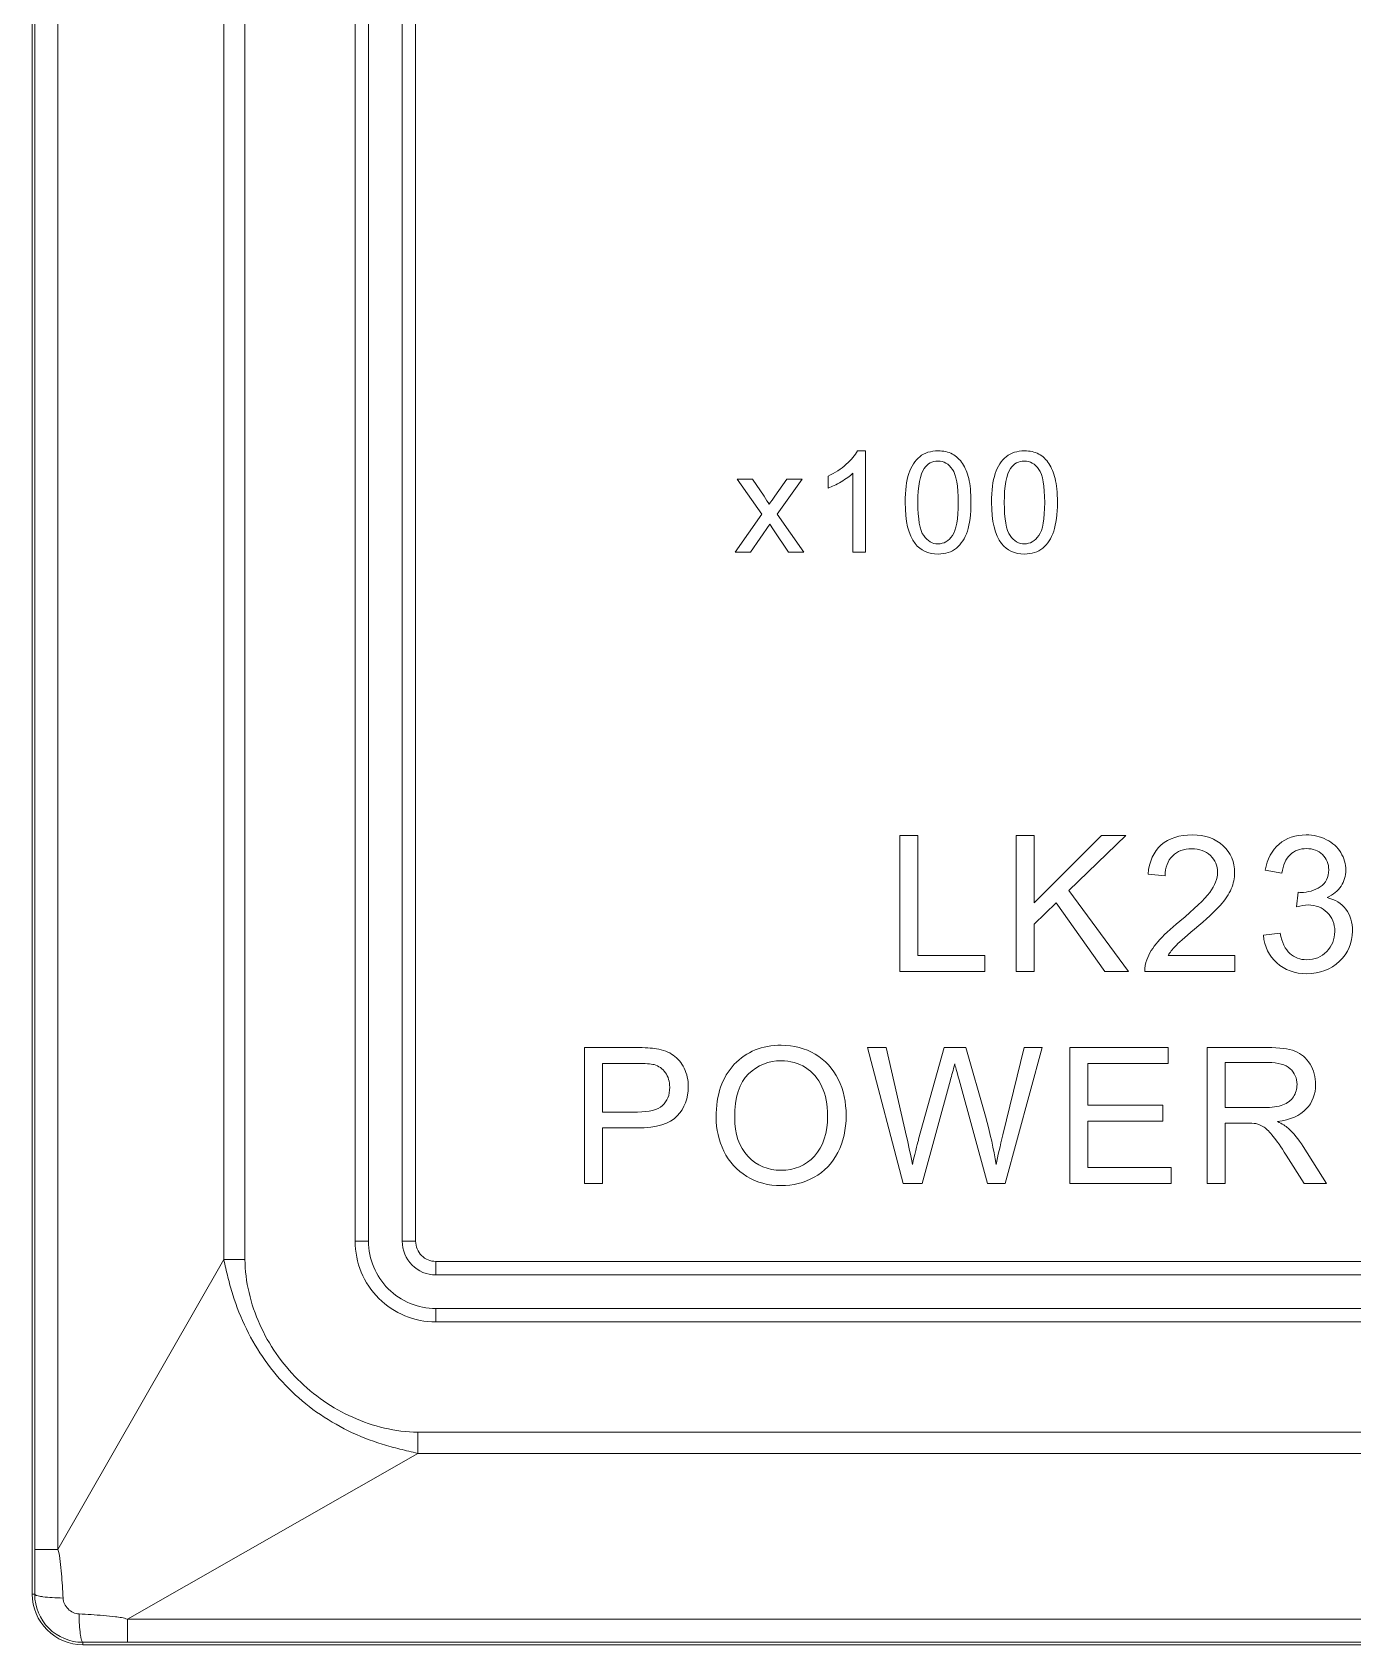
# Model space of a CAD drawing. Header units: millimetres. Extents: x 33157 to 59611, y -29750 to 1750.
# Drawn here: x 53799.31 to 53818.94, y 379.23 to 403.21 of the extents above; entities that cross this region are included whole.
import ezdxf

# ---------------------------------------------------------------- set-up
doc = ezdxf.new("R2010")
doc.units = ezdxf.units.MM
doc.layers.get('0').update_dxf_attribs({"lineweight": 18})

msp = doc.modelspace()

# ---------------------------------------------------------------- linework, layer by layer
at = {"lineweight": 9}
for p, q in [((53799.313, 478.482), (53799.313, 379.983)), ((53799.351, 477.818), (53799.351, 380.647)), ((53799.693, 477.818), (53799.693, 380.647)), ((53802.159, 473.502), (53802.159, 384.963)), ((53802.475, 473.502), (53802.475, 384.963)), ((53804.113, 473.232), (53804.113, 385.233)), ((53804.313, 473.232), (53804.313, 385.233)), ((53804.813, 473.232), (53804.813, 385.233)), ((53805.013, 473.232), (53805.013, 385.233)), ((53804.313, 385.233), (53804.313, 385.233)), ((53805.013, 385.233), (53805.013, 385.233)), ((53802.159, 384.963), (53802.159, 384.963)), ((53802.475, 384.963), (53802.475, 384.963)), ((53805.313, 384.933), (53805.313, 384.933)), ((53805.313, 384.933), (53805.313, 384.733)), ((53805.313, 384.233), (53805.313, 384.233)), ((53805.313, 384.233), (53805.313, 384.033)), ((53805.044, 382.395), (53805.044, 382.395)), ((53805.044, 382.395), (53805.044, 382.079)), ((53805.044, 382.079), (53805.044, 382.079)), ((53799.693, 380.647), (53799.693, 380.647)), ((53799.35, 379.983), (53799.35, 379.983)), ((53800.727, 379.612), (53800.727, 379.612)), ((53800.727, 379.612), (53800.727, 379.27)), ((53800.063, 379.269), (53800.063, 379.269)), ((53800.063, 379.269), (53800.063, 379.233))]:
    msp.add_line(p, q, dxfattribs=at)
for points, knots in [([(53811.699, 395.478), (53811.699, 395.478), (53811.514, 395.478), (53811.514, 395.478), (53811.514, 395.478), (53811.514, 396.654), (53811.514, 396.654), (53811.47, 396.612), (53811.411, 396.569), (53811.339, 396.527), (53811.267, 396.485), (53811.202, 396.453), (53811.145, 396.432), (53811.145, 396.432), (53811.145, 396.61), (53811.145, 396.61), (53811.248, 396.659), (53811.338, 396.717), (53811.416, 396.787), (53811.493, 396.856), (53811.548, 396.922), (53811.58, 396.987), (53811.58, 396.987), (53811.699, 396.987), (53811.699, 396.987), (53811.699, 396.987), (53811.699, 395.478), (53811.699, 395.478)], [0, 0, 0, 0, 137880.909936, 137880.909936, 137880.909936, 275761.819872, 275761.819872, 275761.819872, 413642.729808, 413642.729808, 413642.729808, 551523.639743, 551523.639743, 551523.639743, 689404.549679, 689404.549679, 689404.549679, 827285.459615, 827285.459615, 827285.459615, 965166.369551, 965166.369551, 965166.369551, 1103047.279487, 1103047.279487, 1103047.279487, 1240928.189423, 1240928.189423, 1240928.189423, 1240928.189423]), ([(53812.291, 396.22), (53812.291, 396.397), (53812.309, 396.541), (53812.345, 396.649), (53812.382, 396.758), (53812.436, 396.842), (53812.508, 396.9), (53812.58, 396.958), (53812.671, 396.987), (53812.78, 396.987), (53812.86, 396.987), (53812.931, 396.971), (53812.992, 396.939), (53813.053, 396.906), (53813.103, 396.859), (53813.143, 396.798), (53813.182, 396.737), (53813.213, 396.663), (53813.235, 396.575), (53813.258, 396.487), (53813.269, 396.369), (53813.269, 396.22), (53813.269, 396.044), (53813.251, 395.901), (53813.215, 395.792), (53813.179, 395.684), (53813.124, 395.6), (53813.052, 395.541), (53812.981, 395.482), (53812.89, 395.453), (53812.78, 395.453), (53812.635, 395.453), (53812.521, 395.504), (53812.439, 395.608), (53812.34, 395.734), (53812.291, 395.938), (53812.291, 396.22)], [0, 0, 0, 0, 135756.656645, 135756.656645, 135756.656645, 271513.313291, 271513.313291, 271513.313291, 407269.969936, 407269.969936, 407269.969936, 543026.626582, 543026.626582, 543026.626582, 678783.283227, 678783.283227, 678783.283227, 814539.939872, 814539.939872, 814539.939872, 950296.596518, 950296.596518, 950296.596518, 1086053.253163, 1086053.253163, 1086053.253163, 1221809.909809, 1221809.909809, 1221809.909809, 1357566.566454, 1357566.566454, 1357566.566454, 1493323.223099, 1493323.223099, 1493323.223099, 1629079.879745, 1629079.879745, 1629079.879745, 1629079.879745]), ([(53813.575, 396.22), (53813.575, 396.397), (53813.593, 396.541), (53813.63, 396.649), (53813.666, 396.758), (53813.721, 396.842), (53813.793, 396.9), (53813.864, 396.958), (53813.955, 396.987), (53814.064, 396.987), (53814.145, 396.987), (53814.216, 396.971), (53814.277, 396.939), (53814.338, 396.906), (53814.388, 396.859), (53814.427, 396.798), (53814.466, 396.737), (53814.497, 396.663), (53814.52, 396.575), (53814.542, 396.487), (53814.554, 396.369), (53814.554, 396.22), (53814.554, 396.044), (53814.535, 395.901), (53814.499, 395.792), (53814.463, 395.684), (53814.409, 395.6), (53814.337, 395.541), (53814.265, 395.482), (53814.174, 395.453), (53814.064, 395.453), (53813.92, 395.453), (53813.806, 395.504), (53813.723, 395.608), (53813.624, 395.734), (53813.575, 395.938), (53813.575, 396.22)], [0, 0, 0, 0, 135759.909034, 135759.909034, 135759.909034, 271519.818067, 271519.818067, 271519.818067, 407279.727101, 407279.727101, 407279.727101, 543039.636135, 543039.636135, 543039.636135, 678799.545168, 678799.545168, 678799.545168, 814559.454202, 814559.454202, 814559.454202, 950319.363236, 950319.363236, 950319.363236, 1086079.272269, 1086079.272269, 1086079.272269, 1221839.181303, 1221839.181303, 1221839.181303, 1357599.090337, 1357599.090337, 1357599.090337, 1493358.99937, 1493358.99937, 1493358.99937, 1629118.908404, 1629118.908404, 1629118.908404, 1629118.908404]), ([(53812.48, 396.219), (53812.48, 395.972), (53812.508, 395.807), (53812.566, 395.726), (53812.624, 395.645), (53812.695, 395.604), (53812.78, 395.604), (53812.864, 395.604), (53812.936, 395.645), (53812.994, 395.727), (53813.051, 395.808), (53813.08, 395.973), (53813.08, 396.219), (53813.08, 396.467), (53813.051, 396.631), (53812.994, 396.712), (53812.936, 396.794), (53812.864, 396.834), (53812.778, 396.834), (53812.693, 396.834), (53812.625, 396.798), (53812.574, 396.726), (53812.511, 396.635), (53812.48, 396.466), (53812.48, 396.219)], [0, 0, 0, 0, 138916.545393, 138916.545393, 138916.545393, 277833.090787, 277833.090787, 277833.090787, 416749.63618, 416749.63618, 416749.63618, 555666.181573, 555666.181573, 555666.181573, 694582.726967, 694582.726967, 694582.726967, 833499.27236, 833499.27236, 833499.27236, 972415.817753, 972415.817753, 972415.817753, 1111332.363147, 1111332.363147, 1111332.363147, 1111332.363147]), ([(53813.764, 396.219), (53813.764, 395.972), (53813.793, 395.807), (53813.85, 395.726), (53813.908, 395.645), (53813.98, 395.604), (53814.064, 395.604), (53814.149, 395.604), (53814.22, 395.645), (53814.278, 395.727), (53814.336, 395.808), (53814.365, 395.973), (53814.365, 396.219), (53814.365, 396.467), (53814.336, 396.631), (53814.278, 396.712), (53814.221, 396.794), (53814.149, 396.834), (53814.062, 396.834), (53813.978, 396.834), (53813.91, 396.798), (53813.859, 396.726), (53813.796, 396.635), (53813.764, 396.466), (53813.764, 396.219)], [0, 0, 0, 0, 138919.873456, 138919.873456, 138919.873456, 277839.746912, 277839.746912, 277839.746912, 416759.620368, 416759.620368, 416759.620368, 555679.493824, 555679.493824, 555679.493824, 694599.367279, 694599.367279, 694599.367279, 833519.240735, 833519.240735, 833519.240735, 972439.114191, 972439.114191, 972439.114191, 1111358.987647, 1111358.987647, 1111358.987647, 1111358.987647]), ([(53809.764, 395.478), (53809.764, 395.478), (53810.162, 396.043), (53810.162, 396.043), (53810.162, 396.043), (53809.793, 396.568), (53809.793, 396.568), (53809.793, 396.568), (53810.02, 396.568), (53810.02, 396.568), (53810.02, 396.568), (53810.193, 396.311), (53810.193, 396.311), (53810.224, 396.262), (53810.25, 396.223), (53810.267, 396.192), (53810.299, 396.236), (53810.326, 396.276), (53810.351, 396.311), (53810.351, 396.311), (53810.532, 396.568), (53810.532, 396.568), (53810.532, 396.568), (53810.758, 396.568), (53810.758, 396.568), (53810.758, 396.568), (53810.388, 396.043), (53810.388, 396.043), (53810.388, 396.043), (53810.782, 395.478), (53810.782, 395.478), (53810.782, 395.478), (53810.558, 395.478), (53810.558, 395.478), (53810.558, 395.478), (53810.332, 395.814), (53810.332, 395.814), (53810.332, 395.814), (53810.281, 395.895), (53810.281, 395.895), (53810.281, 395.895), (53809.99, 395.478), (53809.99, 395.478), (53809.99, 395.478), (53809.764, 395.478), (53809.764, 395.478)], [0, 0, 0, 0, 134498.784334, 134498.784334, 134498.784334, 268997.568667, 268997.568667, 268997.568667, 403496.353001, 403496.353001, 403496.353001, 537995.137334, 537995.137334, 537995.137334, 672493.921668, 672493.921668, 672493.921668, 806992.706002, 806992.706002, 806992.706002, 941491.490335, 941491.490335, 941491.490335, 1075990.274669, 1075990.274669, 1075990.274669, 1210489.059002, 1210489.059002, 1210489.059002, 1344987.843336, 1344987.843336, 1344987.843336, 1479486.627669, 1479486.627669, 1479486.627669, 1613985.412003, 1613985.412003, 1613985.412003, 1748484.196337, 1748484.196337, 1748484.196337, 1882982.98067, 1882982.98067, 1882982.98067, 2017481.765004, 2017481.765004, 2017481.765004, 2017481.765004]), ([(53812.212, 389.246), (53812.212, 389.246), (53812.212, 391.267), (53812.212, 391.267), (53812.212, 391.267), (53812.481, 391.267), (53812.481, 391.267), (53812.481, 391.267), (53812.481, 389.483), (53812.481, 389.483), (53812.481, 389.483), (53813.474, 389.483), (53813.474, 389.483), (53813.474, 389.483), (53813.474, 389.246), (53813.474, 389.246), (53813.474, 389.246), (53812.212, 389.246), (53812.212, 389.246)], [0, 0, 0, 0, 142080.851248, 142080.851248, 142080.851248, 284161.702496, 284161.702496, 284161.702496, 426242.553744, 426242.553744, 426242.553744, 568323.404992, 568323.404992, 568323.404992, 710404.25624, 710404.25624, 710404.25624, 852485.107487, 852485.107487, 852485.107487, 852485.107487]), ([(53813.939, 389.246), (53813.939, 389.246), (53813.939, 391.267), (53813.939, 391.267), (53813.939, 391.267), (53814.207, 391.267), (53814.207, 391.267), (53814.207, 391.267), (53814.207, 390.265), (53814.207, 390.265), (53814.207, 390.265), (53815.211, 391.267), (53815.211, 391.267), (53815.211, 391.267), (53815.573, 391.267), (53815.573, 391.267), (53815.573, 391.267), (53814.725, 390.448), (53814.725, 390.448), (53814.725, 390.448), (53815.61, 389.246), (53815.61, 389.246), (53815.61, 389.246), (53815.257, 389.246), (53815.257, 389.246), (53815.257, 389.246), (53814.538, 390.266), (53814.538, 390.266), (53814.538, 390.266), (53814.207, 389.946), (53814.207, 389.946), (53814.207, 389.946), (53814.207, 389.246), (53814.207, 389.246), (53814.207, 389.246), (53813.939, 389.246), (53813.939, 389.246)], [0, 0, 0, 0, 135764.453953, 135764.453953, 135764.453953, 271528.907906, 271528.907906, 271528.907906, 407293.361858, 407293.361858, 407293.361858, 543057.815811, 543057.815811, 543057.815811, 678822.269764, 678822.269764, 678822.269764, 814586.723717, 814586.723717, 814586.723717, 950351.17767, 950351.17767, 950351.17767, 1086115.631622, 1086115.631622, 1086115.631622, 1221880.085575, 1221880.085575, 1221880.085575, 1357644.539528, 1357644.539528, 1357644.539528, 1493408.993481, 1493408.993481, 1493408.993481, 1629173.447434, 1629173.447434, 1629173.447434, 1629173.447434]), ([(53817.192, 389.483), (53817.192, 389.483), (53817.192, 389.246), (53817.192, 389.246), (53817.192, 389.246), (53815.854, 389.246), (53815.854, 389.246), (53815.852, 389.306), (53815.862, 389.363), (53815.883, 389.419), (53815.917, 389.51), (53815.972, 389.6), (53816.048, 389.688), (53816.124, 389.776), (53816.232, 389.877), (53816.373, 389.992), (53816.591, 390.173), (53816.74, 390.315), (53816.818, 390.42), (53816.896, 390.526), (53816.935, 390.625), (53816.935, 390.72), (53816.935, 390.818), (53816.9, 390.901), (53816.829, 390.968), (53816.758, 391.036), (53816.666, 391.069), (53816.553, 391.069), (53816.433, 391.069), (53816.337, 391.034), (53816.265, 390.962), (53816.193, 390.891), (53816.157, 390.792), (53816.156, 390.666), (53816.156, 390.666), (53815.902, 390.691), (53815.902, 390.691), (53815.919, 390.881), (53815.985, 391.026), (53816.099, 391.126), (53816.213, 391.226), (53816.366, 391.276), (53816.559, 391.276), (53816.752, 391.276), (53816.906, 391.222), (53817.019, 391.114), (53817.132, 391.006), (53817.189, 390.873), (53817.189, 390.714), (53817.189, 390.633), (53817.172, 390.553), (53817.139, 390.475), (53817.106, 390.397), (53817.051, 390.315), (53816.974, 390.228), (53816.897, 390.142), (53816.77, 390.023), (53816.592, 389.872), (53816.443, 389.747), (53816.347, 389.663), (53816.305, 389.618), (53816.262, 389.573), (53816.227, 389.529), (53816.2, 389.483), (53816.2, 389.483), (53817.192, 389.483), (53817.192, 389.483)], [0, 0, 0, 0, 132898.089656, 132898.089656, 132898.089656, 265796.179312, 265796.179312, 265796.179312, 398694.268968, 398694.268968, 398694.268968, 531592.358624, 531592.358624, 531592.358624, 664490.44828, 664490.44828, 664490.44828, 797388.537935, 797388.537935, 797388.537935, 930286.627591, 930286.627591, 930286.627591, 1063184.717247, 1063184.717247, 1063184.717247, 1196082.806903, 1196082.806903, 1196082.806903, 1328980.896559, 1328980.896559, 1328980.896559, 1461878.986215, 1461878.986215, 1461878.986215, 1594777.075871, 1594777.075871, 1594777.075871, 1727675.165527, 1727675.165527, 1727675.165527, 1860573.255183, 1860573.255183, 1860573.255183, 1993471.344839, 1993471.344839, 1993471.344839, 2126369.434495, 2126369.434495, 2126369.434495, 2259267.524151, 2259267.524151, 2259267.524151, 2392165.613806, 2392165.613806, 2392165.613806, 2525063.703462, 2525063.703462, 2525063.703462, 2657961.793118, 2657961.793118, 2657961.793118, 2790859.882774, 2790859.882774, 2790859.882774, 2923757.97243, 2923757.97243, 2923757.97243, 2923757.97243]), ([(53817.617, 389.783), (53817.617, 389.783), (53817.865, 389.816), (53817.865, 389.816), (53817.894, 389.675), (53817.942, 389.574), (53818.01, 389.512), (53818.078, 389.45), (53818.162, 389.419), (53818.261, 389.419), (53818.379, 389.419), (53818.478, 389.459), (53818.558, 389.54), (53818.638, 389.621), (53818.678, 389.721), (53818.678, 389.84), (53818.678, 389.954), (53818.641, 390.048), (53818.566, 390.123), (53818.492, 390.196), (53818.397, 390.234), (53818.282, 390.234), (53818.235, 390.234), (53818.177, 390.224), (53818.107, 390.206), (53818.107, 390.206), (53818.134, 390.423), (53818.134, 390.423), (53818.151, 390.421), (53818.164, 390.42), (53818.174, 390.42), (53818.281, 390.42), (53818.376, 390.448), (53818.461, 390.503), (53818.545, 390.558), (53818.588, 390.643), (53818.588, 390.757), (53818.588, 390.848), (53818.557, 390.923), (53818.495, 390.983), (53818.434, 391.043), (53818.354, 391.072), (53818.257, 391.072), (53818.16, 391.072), (53818.079, 391.042), (53818.015, 390.981), (53817.95, 390.919), (53817.909, 390.828), (53817.891, 390.705), (53817.891, 390.705), (53817.642, 390.751), (53817.642, 390.751), (53817.673, 390.917), (53817.742, 391.046), (53817.849, 391.138), (53817.957, 391.23), (53818.091, 391.276), (53818.251, 391.276), (53818.361, 391.276), (53818.462, 391.252), (53818.555, 391.204), (53818.648, 391.157), (53818.719, 391.093), (53818.768, 391.012), (53818.817, 390.93), (53818.842, 390.843), (53818.842, 390.752), (53818.842, 390.665), (53818.818, 390.585), (53818.772, 390.514), (53818.725, 390.442), (53818.655, 390.386), (53818.563, 390.343), (53818.683, 390.316), (53818.775, 390.259), (53818.842, 390.172), (53818.908, 390.085), (53818.941, 389.976), (53818.941, 389.846), (53818.941, 389.669), (53818.876, 389.519), (53818.748, 389.396), (53818.619, 389.274), (53818.456, 389.212), (53818.26, 389.212), (53818.082, 389.212), (53817.935, 389.266), (53817.818, 389.371), (53817.7, 389.477), (53817.633, 389.614), (53817.617, 389.783)], [0, 0, 0, 0, 131983.938653, 131983.938653, 131983.938653, 263967.877307, 263967.877307, 263967.877307, 395951.81596, 395951.81596, 395951.81596, 527935.754614, 527935.754614, 527935.754614, 659919.693267, 659919.693267, 659919.693267, 791903.631921, 791903.631921, 791903.631921, 923887.570574, 923887.570574, 923887.570574, 1055871.509228, 1055871.509228, 1055871.509228, 1187855.447881, 1187855.447881, 1187855.447881, 1319839.386534, 1319839.386534, 1319839.386534, 1451823.325188, 1451823.325188, 1451823.325188, 1583807.263841, 1583807.263841, 1583807.263841, 1715791.202495, 1715791.202495, 1715791.202495, 1847775.141148, 1847775.141148, 1847775.141148, 1979759.079802, 1979759.079802, 1979759.079802, 2111743.018455, 2111743.018455, 2111743.018455, 2243726.957109, 2243726.957109, 2243726.957109, 2375710.895762, 2375710.895762, 2375710.895762, 2507694.834415, 2507694.834415, 2507694.834415, 2639678.773069, 2639678.773069, 2639678.773069, 2771662.711722, 2771662.711722, 2771662.711722, 2903646.650376, 2903646.650376, 2903646.650376, 3035630.589029, 3035630.589029, 3035630.589029, 3167614.527683, 3167614.527683, 3167614.527683, 3299598.466336, 3299598.466336, 3299598.466336, 3431582.40499, 3431582.40499, 3431582.40499, 3563566.343643, 3563566.343643, 3563566.343643, 3695550.282297, 3695550.282297, 3695550.282297, 3827534.22095, 3827534.22095, 3827534.22095, 3959518.159603, 3959518.159603, 3959518.159603, 3959518.159603]), ([(53816.779, 386.094), (53816.779, 386.094), (53816.779, 388.114), (53816.779, 388.114), (53816.779, 388.114), (53817.675, 388.114), (53817.675, 388.114), (53817.855, 388.114), (53817.992, 388.096), (53818.085, 388.06), (53818.179, 388.023), (53818.254, 387.959), (53818.31, 387.868), (53818.366, 387.776), (53818.393, 387.674), (53818.393, 387.563), (53818.393, 387.42), (53818.347, 387.299), (53818.254, 387.201), (53818.162, 387.102), (53818.019, 387.04), (53817.825, 387.014), (53817.896, 386.98), (53817.949, 386.946), (53817.986, 386.913), (53818.064, 386.841), (53818.138, 386.752), (53818.207, 386.644), (53818.207, 386.644), (53818.557, 386.094), (53818.557, 386.094), (53818.557, 386.094), (53818.223, 386.094), (53818.223, 386.094), (53818.223, 386.094), (53817.955, 386.514), (53817.955, 386.514), (53817.878, 386.636), (53817.813, 386.729), (53817.763, 386.793), (53817.712, 386.857), (53817.667, 386.902), (53817.627, 386.928), (53817.588, 386.953), (53817.547, 386.971), (53817.505, 386.982), (53817.475, 386.988), (53817.426, 386.991), (53817.357, 386.991), (53817.357, 386.991), (53817.047, 386.991), (53817.047, 386.991), (53817.047, 386.991), (53817.047, 386.094), (53817.047, 386.094), (53817.047, 386.094), (53816.779, 386.094), (53816.779, 386.094)], [0, 0, 0, 0, 133458.656867, 133458.656867, 133458.656867, 266917.313734, 266917.313734, 266917.313734, 400375.970601, 400375.970601, 400375.970601, 533834.627468, 533834.627468, 533834.627468, 667293.284335, 667293.284335, 667293.284335, 800751.941202, 800751.941202, 800751.941202, 934210.598069, 934210.598069, 934210.598069, 1067669.254937, 1067669.254937, 1067669.254937, 1201127.911804, 1201127.911804, 1201127.911804, 1334586.568671, 1334586.568671, 1334586.568671, 1468045.225538, 1468045.225538, 1468045.225538, 1601503.882405, 1601503.882405, 1601503.882405, 1734962.539272, 1734962.539272, 1734962.539272, 1868421.196139, 1868421.196139, 1868421.196139, 2001879.853006, 2001879.853006, 2001879.853006, 2135338.509873, 2135338.509873, 2135338.509873, 2268797.16674, 2268797.16674, 2268797.16674, 2402255.823607, 2402255.823607, 2402255.823607, 2535714.480474, 2535714.480474, 2535714.480474, 2535714.480474]), ([(53807.523, 386.094), (53807.523, 386.094), (53807.523, 388.114), (53807.523, 388.114), (53807.523, 388.114), (53808.285, 388.114), (53808.285, 388.114), (53808.42, 388.114), (53808.522, 388.108), (53808.593, 388.095), (53808.692, 388.078), (53808.776, 388.047), (53808.843, 388.001), (53808.91, 387.954), (53808.964, 387.889), (53809.005, 387.806), (53809.046, 387.723), (53809.066, 387.631), (53809.066, 387.531), (53809.066, 387.36), (53809.012, 387.214), (53808.902, 387.096), (53808.793, 386.977), (53808.595, 386.918), (53808.309, 386.918), (53808.309, 386.918), (53807.791, 386.918), (53807.791, 386.918), (53807.791, 386.918), (53807.791, 386.094), (53807.791, 386.094), (53807.791, 386.094), (53807.523, 386.094), (53807.523, 386.094)], [0, 0, 0, 0, 136346.004951, 136346.004951, 136346.004951, 272692.009902, 272692.009902, 272692.009902, 409038.014853, 409038.014853, 409038.014853, 545384.019804, 545384.019804, 545384.019804, 681730.024755, 681730.024755, 681730.024755, 818076.029706, 818076.029706, 818076.029706, 954422.034657, 954422.034657, 954422.034657, 1090768.039608, 1090768.039608, 1090768.039608, 1227114.044558, 1227114.044558, 1227114.044558, 1363460.049509, 1363460.049509, 1363460.049509, 1499806.05446, 1499806.05446, 1499806.05446, 1499806.05446]), ([(53809.48, 387.077), (53809.48, 387.412), (53809.57, 387.674), (53809.75, 387.864), (53809.931, 388.054), (53810.163, 388.148), (53810.448, 388.148), (53810.635, 388.148), (53810.803, 388.103), (53810.953, 388.015), (53811.102, 387.926), (53811.217, 387.801), (53811.295, 387.642), (53811.374, 387.483), (53811.413, 387.302), (53811.413, 387.101), (53811.413, 386.896), (53811.372, 386.713), (53811.289, 386.551), (53811.206, 386.389), (53811.089, 386.267), (53810.938, 386.184), (53810.786, 386.101), (53810.622, 386.06), (53810.447, 386.06), (53810.256, 386.06), (53810.086, 386.106), (53809.936, 386.198), (53809.787, 386.289), (53809.673, 386.414), (53809.596, 386.573), (53809.518, 386.732), (53809.48, 386.9), (53809.48, 387.077)], [0, 0, 0, 0, 136352.825398, 136352.825398, 136352.825398, 272705.650796, 272705.650796, 272705.650796, 409058.476194, 409058.476194, 409058.476194, 545411.301591, 545411.301591, 545411.301591, 681764.126989, 681764.126989, 681764.126989, 818116.952387, 818116.952387, 818116.952387, 954469.777785, 954469.777785, 954469.777785, 1090822.603183, 1090822.603183, 1090822.603183, 1227175.428581, 1227175.428581, 1227175.428581, 1363528.253979, 1363528.253979, 1363528.253979, 1499881.079376, 1499881.079376, 1499881.079376, 1499881.079376]), ([(53812.262, 386.094), (53812.262, 386.094), (53811.73, 388.114), (53811.73, 388.114), (53811.73, 388.114), (53812.008, 388.114), (53812.008, 388.114), (53812.008, 388.114), (53812.311, 386.789), (53812.311, 386.789), (53812.344, 386.65), (53812.373, 386.513), (53812.398, 386.376), (53812.451, 386.592), (53812.482, 386.716), (53812.491, 386.749), (53812.491, 386.749), (53812.873, 388.114), (53812.873, 388.114), (53812.873, 388.114), (53813.195, 388.114), (53813.195, 388.114), (53813.195, 388.114), (53813.485, 387.091), (53813.485, 387.091), (53813.556, 386.837), (53813.608, 386.599), (53813.642, 386.376), (53813.669, 386.504), (53813.704, 386.65), (53813.745, 386.815), (53813.745, 386.815), (53814.061, 388.114), (53814.061, 388.114), (53814.061, 388.114), (53814.33, 388.114), (53814.33, 388.114), (53814.33, 388.114), (53813.776, 386.094), (53813.776, 386.094), (53813.776, 386.094), (53813.516, 386.094), (53813.516, 386.094), (53813.516, 386.094), (53813.092, 387.633), (53813.092, 387.633), (53813.057, 387.762), (53813.035, 387.841), (53813.027, 387.87), (53813.004, 387.778), (53812.983, 387.699), (53812.965, 387.634), (53812.965, 387.634), (53812.542, 386.094), (53812.542, 386.094), (53812.542, 386.094), (53812.262, 386.094), (53812.262, 386.094)], [0, 0, 0, 0, 133443.884065, 133443.884065, 133443.884065, 266887.76813, 266887.76813, 266887.76813, 400331.652195, 400331.652195, 400331.652195, 533775.53626, 533775.53626, 533775.53626, 667219.420325, 667219.420325, 667219.420325, 800663.30439, 800663.30439, 800663.30439, 934107.188456, 934107.188456, 934107.188456, 1067551.072521, 1067551.072521, 1067551.072521, 1200994.956586, 1200994.956586, 1200994.956586, 1334438.840651, 1334438.840651, 1334438.840651, 1467882.724716, 1467882.724716, 1467882.724716, 1601326.608781, 1601326.608781, 1601326.608781, 1734770.492846, 1734770.492846, 1734770.492846, 1868214.376911, 1868214.376911, 1868214.376911, 2001658.260976, 2001658.260976, 2001658.260976, 2135102.145041, 2135102.145041, 2135102.145041, 2268546.029106, 2268546.029106, 2268546.029106, 2401989.913171, 2401989.913171, 2401989.913171, 2535433.797237, 2535433.797237, 2535433.797237, 2535433.797237]), ([(53814.74, 386.094), (53814.74, 386.094), (53814.74, 388.114), (53814.74, 388.114), (53814.74, 388.114), (53816.199, 388.114), (53816.199, 388.114), (53816.199, 388.114), (53816.199, 387.877), (53816.199, 387.877), (53816.199, 387.877), (53815.008, 387.877), (53815.008, 387.877), (53815.008, 387.877), (53815.008, 387.256), (53815.008, 387.256), (53815.008, 387.256), (53816.123, 387.256), (53816.123, 387.256), (53816.123, 387.256), (53816.123, 387.019), (53816.123, 387.019), (53816.123, 387.019), (53815.008, 387.019), (53815.008, 387.019), (53815.008, 387.019), (53815.008, 386.331), (53815.008, 386.331), (53815.008, 386.331), (53816.247, 386.331), (53816.247, 386.331), (53816.247, 386.331), (53816.247, 386.094), (53816.247, 386.094), (53816.247, 386.094), (53814.74, 386.094), (53814.74, 386.094)], [0, 0, 0, 0, 135769.936053, 135769.936053, 135769.936053, 271539.872106, 271539.872106, 271539.872106, 407309.80816, 407309.80816, 407309.80816, 543079.744213, 543079.744213, 543079.744213, 678849.680266, 678849.680266, 678849.680266, 814619.616319, 814619.616319, 814619.616319, 950389.552373, 950389.552373, 950389.552373, 1086159.488426, 1086159.488426, 1086159.488426, 1221929.424479, 1221929.424479, 1221929.424479, 1357699.360532, 1357699.360532, 1357699.360532, 1493469.296585, 1493469.296585, 1493469.296585, 1629239.232639, 1629239.232639, 1629239.232639, 1629239.232639]), ([(53807.791, 387.155), (53807.791, 387.155), (53808.313, 387.155), (53808.313, 387.155), (53808.486, 387.155), (53808.608, 387.187), (53808.681, 387.251), (53808.754, 387.316), (53808.79, 387.406), (53808.79, 387.523), (53808.79, 387.607), (53808.769, 387.68), (53808.726, 387.74), (53808.683, 387.8), (53808.627, 387.84), (53808.557, 387.859), (53808.512, 387.871), (53808.428, 387.877), (53808.308, 387.877), (53808.308, 387.877), (53807.791, 387.877), (53807.791, 387.877), (53807.791, 387.877), (53807.791, 387.155), (53807.791, 387.155)], [0, 0, 0, 0, 138916.443288, 138916.443288, 138916.443288, 277832.886575, 277832.886575, 277832.886575, 416749.329863, 416749.329863, 416749.329863, 555665.77315, 555665.77315, 555665.77315, 694582.216438, 694582.216438, 694582.216438, 833498.659726, 833498.659726, 833498.659726, 972415.103013, 972415.103013, 972415.103013, 1111331.546301, 1111331.546301, 1111331.546301, 1111331.546301]), ([(53809.756, 387.072), (53809.756, 386.829), (53809.822, 386.638), (53809.953, 386.498), (53810.083, 386.358), (53810.248, 386.288), (53810.445, 386.288), (53810.646, 386.288), (53810.812, 386.359), (53810.942, 386.5), (53811.072, 386.641), (53811.137, 386.841), (53811.137, 387.101), (53811.137, 387.265), (53811.109, 387.409), (53811.053, 387.531), (53810.998, 387.653), (53810.916, 387.748), (53810.81, 387.816), (53810.702, 387.883), (53810.582, 387.917), (53810.449, 387.917), (53810.26, 387.917), (53810.098, 387.852), (53809.961, 387.722), (53809.825, 387.592), (53809.756, 387.376), (53809.756, 387.072)], [0, 0, 0, 0, 137889.713149, 137889.713149, 137889.713149, 275779.426297, 275779.426297, 275779.426297, 413669.139446, 413669.139446, 413669.139446, 551558.852595, 551558.852595, 551558.852595, 689448.565743, 689448.565743, 689448.565743, 827338.278892, 827338.278892, 827338.278892, 965227.992041, 965227.992041, 965227.992041, 1103117.705189, 1103117.705189, 1103117.705189, 1241007.418338, 1241007.418338, 1241007.418338, 1241007.418338]), ([(53817.047, 387.222), (53817.047, 387.222), (53817.621, 387.222), (53817.621, 387.222), (53817.743, 387.222), (53817.838, 387.235), (53817.907, 387.261), (53817.976, 387.285), (53818.028, 387.326), (53818.063, 387.382), (53818.099, 387.437), (53818.117, 387.498), (53818.117, 387.563), (53818.117, 387.658), (53818.082, 387.737), (53818.013, 387.799), (53817.944, 387.861), (53817.835, 387.891), (53817.686, 387.891), (53817.686, 387.891), (53817.047, 387.891), (53817.047, 387.891), (53817.047, 387.891), (53817.047, 387.222), (53817.047, 387.222)], [0, 0, 0, 0, 138940.756603, 138940.756603, 138940.756603, 277881.513206, 277881.513206, 277881.513206, 416822.269809, 416822.269809, 416822.269809, 555763.026412, 555763.026412, 555763.026412, 694703.783015, 694703.783015, 694703.783015, 833644.539618, 833644.539618, 833644.539618, 972585.296221, 972585.296221, 972585.296221, 1111526.052824, 1111526.052824, 1111526.052824, 1111526.052824])]:
    msp.add_open_spline(points, degree=3, knots=knots)
for points in [[(53804.113, 385.233), (53804.113, 385.233), (53804.313, 385.233), (53804.313, 385.233)], [(53805.013, 385.233), (53805.013, 385.233), (53804.813, 385.233), (53804.813, 385.233)], [(53799.693, 380.647), (53799.693, 380.647), (53802.159, 384.963), (53802.159, 384.963)], [(53802.475, 384.963), (53802.475, 384.963), (53802.159, 384.963), (53802.159, 384.963)], [(53805.313, 384.933), (53805.313, 384.933), (53828.013, 384.933), (53828.013, 384.933)], [(53805.313, 384.933), (53805.313, 384.933), (53828.013, 384.933), (53828.013, 384.933)], [(53805.313, 384.733), (53805.313, 384.733), (53828.013, 384.733), (53828.013, 384.733)], [(53828.013, 384.233), (53828.013, 384.233), (53805.313, 384.233), (53805.313, 384.233)], [(53828.013, 384.033), (53828.013, 384.033), (53805.313, 384.033), (53805.313, 384.033)], [(53805.044, 382.395), (53805.044, 382.395), (53828.282, 382.395), (53828.282, 382.395)], [(53800.727, 379.612), (53800.727, 379.612), (53805.044, 382.079), (53805.044, 382.079)], [(53805.044, 382.079), (53805.044, 382.079), (53828.282, 382.079), (53828.282, 382.079)], [(53799.351, 380.647), (53799.351, 380.647), (53799.693, 380.647), (53799.693, 380.647)], [(53799.35, 379.983), (53799.35, 380.204), (53799.351, 380.425), (53799.351, 380.647)], [(53799.35, 379.983), (53799.35, 379.983), (53799.313, 379.983), (53799.313, 379.983)], [(53832.599, 379.612), (53832.599, 379.612), (53800.727, 379.612), (53800.727, 379.612)], [(53800.063, 379.233), (53800.063, 379.233), (53833.263, 379.233), (53833.263, 379.233)], [(53800.727, 379.27), (53800.506, 379.27), (53800.284, 379.27), (53800.063, 379.269)], [(53832.599, 379.27), (53832.599, 379.27), (53800.727, 379.27), (53800.727, 379.27)]]:
    msp.add_open_spline(points, degree=3, dxfattribs=at)
for points, knots in [([(53804.113, 385.233), (53804.113, 384.914), (53804.24, 384.609), (53804.465, 384.384), (53804.69, 384.159), (53804.995, 384.033), (53805.313, 384.033)], [0, 0, 0, 0, 167343.004961, 167343.004961, 167343.004961, 334686.009921, 334686.009921, 334686.009921, 334686.009921]), ([(53804.313, 385.233), (53804.313, 384.967), (53804.418, 384.713), (53804.606, 384.525), (53804.794, 384.338), (53805.048, 384.233), (53805.313, 384.233)], [0, 0, 0, 0, 167343.420272, 167343.420272, 167343.420272, 334686.840544, 334686.840544, 334686.840544, 334686.840544]), ([(53804.813, 385.233), (53804.813, 385.1), (53804.866, 384.973), (53804.96, 384.879), (53805.053, 384.785), (53805.18, 384.733), (53805.313, 384.733)], [0, 0, 0, 0, 167344.458966, 167344.458966, 167344.458966, 334688.917932, 334688.917932, 334688.917932, 334688.917932]), ([(53805.013, 385.233), (53805.013, 385.153), (53805.045, 385.077), (53805.101, 385.02), (53805.157, 384.964), (53805.234, 384.933), (53805.313, 384.933)], [0, 0, 0, 0, 167344.874553, 167344.874553, 167344.874553, 334689.749106, 334689.749106, 334689.749106, 334689.749106]), ([(53802.159, 384.963), (53802.181, 384.875), (53802.2, 384.786), (53802.222, 384.698), (53802.244, 384.61), (53802.268, 384.523), (53802.295, 384.436), (53802.35, 384.263), (53802.416, 384.093), (53802.496, 383.929), (53802.575, 383.766), (53802.668, 383.609), (53802.774, 383.461), (53802.879, 383.313), (53802.997, 383.173), (53803.125, 383.045), (53803.254, 382.916), (53803.393, 382.799), (53803.541, 382.693), (53803.69, 382.588), (53803.847, 382.495), (53804.01, 382.415), (53804.173, 382.336), (53804.343, 382.269), (53804.516, 382.215), (53804.603, 382.188), (53804.691, 382.164), (53804.779, 382.142), (53804.867, 382.12), (53804.956, 382.1), (53805.044, 382.079)], [0, 0, 0, 0, 137011.033759, 137011.033759, 137011.033759, 274022.067517, 274022.067517, 274022.067517, 411033.101276, 411033.101276, 411033.101276, 548044.135034, 548044.135034, 548044.135034, 685055.168793, 685055.168793, 685055.168793, 822066.202551, 822066.202551, 822066.202551, 959077.23631, 959077.23631, 959077.23631, 1096088.270069, 1096088.270069, 1096088.270069, 1233099.303827, 1233099.303827, 1233099.303827, 1370110.337586, 1370110.337586, 1370110.337586, 1370110.337586]), ([(53802.475, 384.963), (53802.475, 384.797), (53802.498, 384.631), (53802.536, 384.469), (53802.573, 384.306), (53802.627, 384.148), (53802.695, 383.996), (53802.831, 383.694), (53803.024, 383.415), (53803.259, 383.179), (53803.495, 382.943), (53803.774, 382.75), (53804.077, 382.615), (53804.229, 382.547), (53804.387, 382.493), (53804.549, 382.455), (53804.711, 382.417), (53804.878, 382.395), (53805.044, 382.395)], [0, 0, 0, 0, 142066.217008, 142066.217008, 142066.217008, 284132.434017, 284132.434017, 284132.434017, 426198.651025, 426198.651025, 426198.651025, 568264.868034, 568264.868034, 568264.868034, 710331.085042, 710331.085042, 710331.085042, 852397.30205, 852397.30205, 852397.30205, 852397.30205]), ([(53799.77, 379.927), (53799.767, 379.987), (53799.764, 380.048), (53799.76, 380.108), (53799.756, 380.168), (53799.753, 380.228), (53799.748, 380.289), (53799.743, 380.349), (53799.737, 380.409), (53799.73, 380.469), (53799.723, 380.53), (53799.714, 380.59), (53799.693, 380.647)], [0, 0, 0, 0, 148381.285377, 148381.285377, 148381.285377, 296762.570753, 296762.570753, 296762.570753, 445143.85613, 445143.85613, 445143.85613, 593525.141507, 593525.141507, 593525.141507, 593525.141507]), ([(53799.313, 379.983), (53799.313, 379.784), (53799.392, 379.593), (53799.533, 379.452), (53799.673, 379.312), (53799.864, 379.233), (53800.063, 379.233)], [0, 0, 0, 0, 167335.662626, 167335.662626, 167335.662626, 334671.325252, 334671.325252, 334671.325252, 334671.325252]), ([(53799.35, 379.983), (53799.35, 379.793), (53799.425, 379.612), (53799.559, 379.478), (53799.692, 379.344), (53799.874, 379.269), (53800.063, 379.269)], [0, 0, 0, 0, 167335.739065, 167335.739065, 167335.739065, 334671.47813, 334671.47813, 334671.47813, 334671.47813]), ([(53799.35, 379.983), (53799.351, 379.978), (53799.355, 379.975), (53799.359, 379.973), (53799.367, 379.968), (53799.375, 379.966), (53799.383, 379.963), (53799.395, 379.96), (53799.408, 379.957), (53799.421, 379.954), (53799.438, 379.951), (53799.455, 379.949), (53799.472, 379.946), (53799.517, 379.941), (53799.562, 379.937), (53799.607, 379.934), (53799.661, 379.93), (53799.716, 379.928), (53799.77, 379.927)], [0, 0, 0, 0, 142062.959255, 142062.959255, 142062.959255, 284125.918511, 284125.918511, 284125.918511, 426188.877766, 426188.877766, 426188.877766, 568251.837022, 568251.837022, 568251.837022, 710314.796277, 710314.796277, 710314.796277, 852377.755533, 852377.755533, 852377.755533, 852377.755533]), ([(53800.008, 379.69), (53799.948, 379.693), (53799.889, 379.721), (53799.845, 379.765), (53799.802, 379.808), (53799.774, 379.868), (53799.77, 379.927)], [0, 0, 0, 0, 167336.715867, 167336.715867, 167336.715867, 334673.431734, 334673.431734, 334673.431734, 334673.431734]), ([(53800.063, 379.269), (53800.059, 379.27), (53800.056, 379.274), (53800.053, 379.279), (53800.049, 379.287), (53800.046, 379.294), (53800.044, 379.303), (53800.04, 379.315), (53800.037, 379.328), (53800.035, 379.341), (53800.032, 379.358), (53800.029, 379.375), (53800.027, 379.392), (53800.021, 379.436), (53800.017, 379.481), (53800.014, 379.526), (53800.011, 379.581), (53800.009, 379.635), (53800.008, 379.69)], [0, 0, 0, 0, 142065.419979, 142065.419979, 142065.419979, 284130.839957, 284130.839957, 284130.839957, 426196.259936, 426196.259936, 426196.259936, 568261.679915, 568261.679915, 568261.679915, 710327.099893, 710327.099893, 710327.099893, 852392.519872, 852392.519872, 852392.519872, 852392.519872]), ([(53800.727, 379.612), (53800.699, 379.623), (53800.67, 379.63), (53800.64, 379.636), (53800.61, 379.641), (53800.58, 379.646), (53800.55, 379.649), (53800.49, 379.657), (53800.43, 379.662), (53800.369, 379.667), (53800.309, 379.672), (53800.249, 379.676), (53800.188, 379.68), (53800.128, 379.683), (53800.068, 379.687), (53800.008, 379.69)], [0, 0, 0, 0, 144631.063622, 144631.063622, 144631.063622, 289262.127244, 289262.127244, 289262.127244, 433893.190867, 433893.190867, 433893.190867, 578524.254489, 578524.254489, 578524.254489, 723155.318111, 723155.318111, 723155.318111, 723155.318111])]:
    msp.add_open_spline(points, degree=3, knots=knots, dxfattribs=at)

doc.saveas('drawing.dxf')
